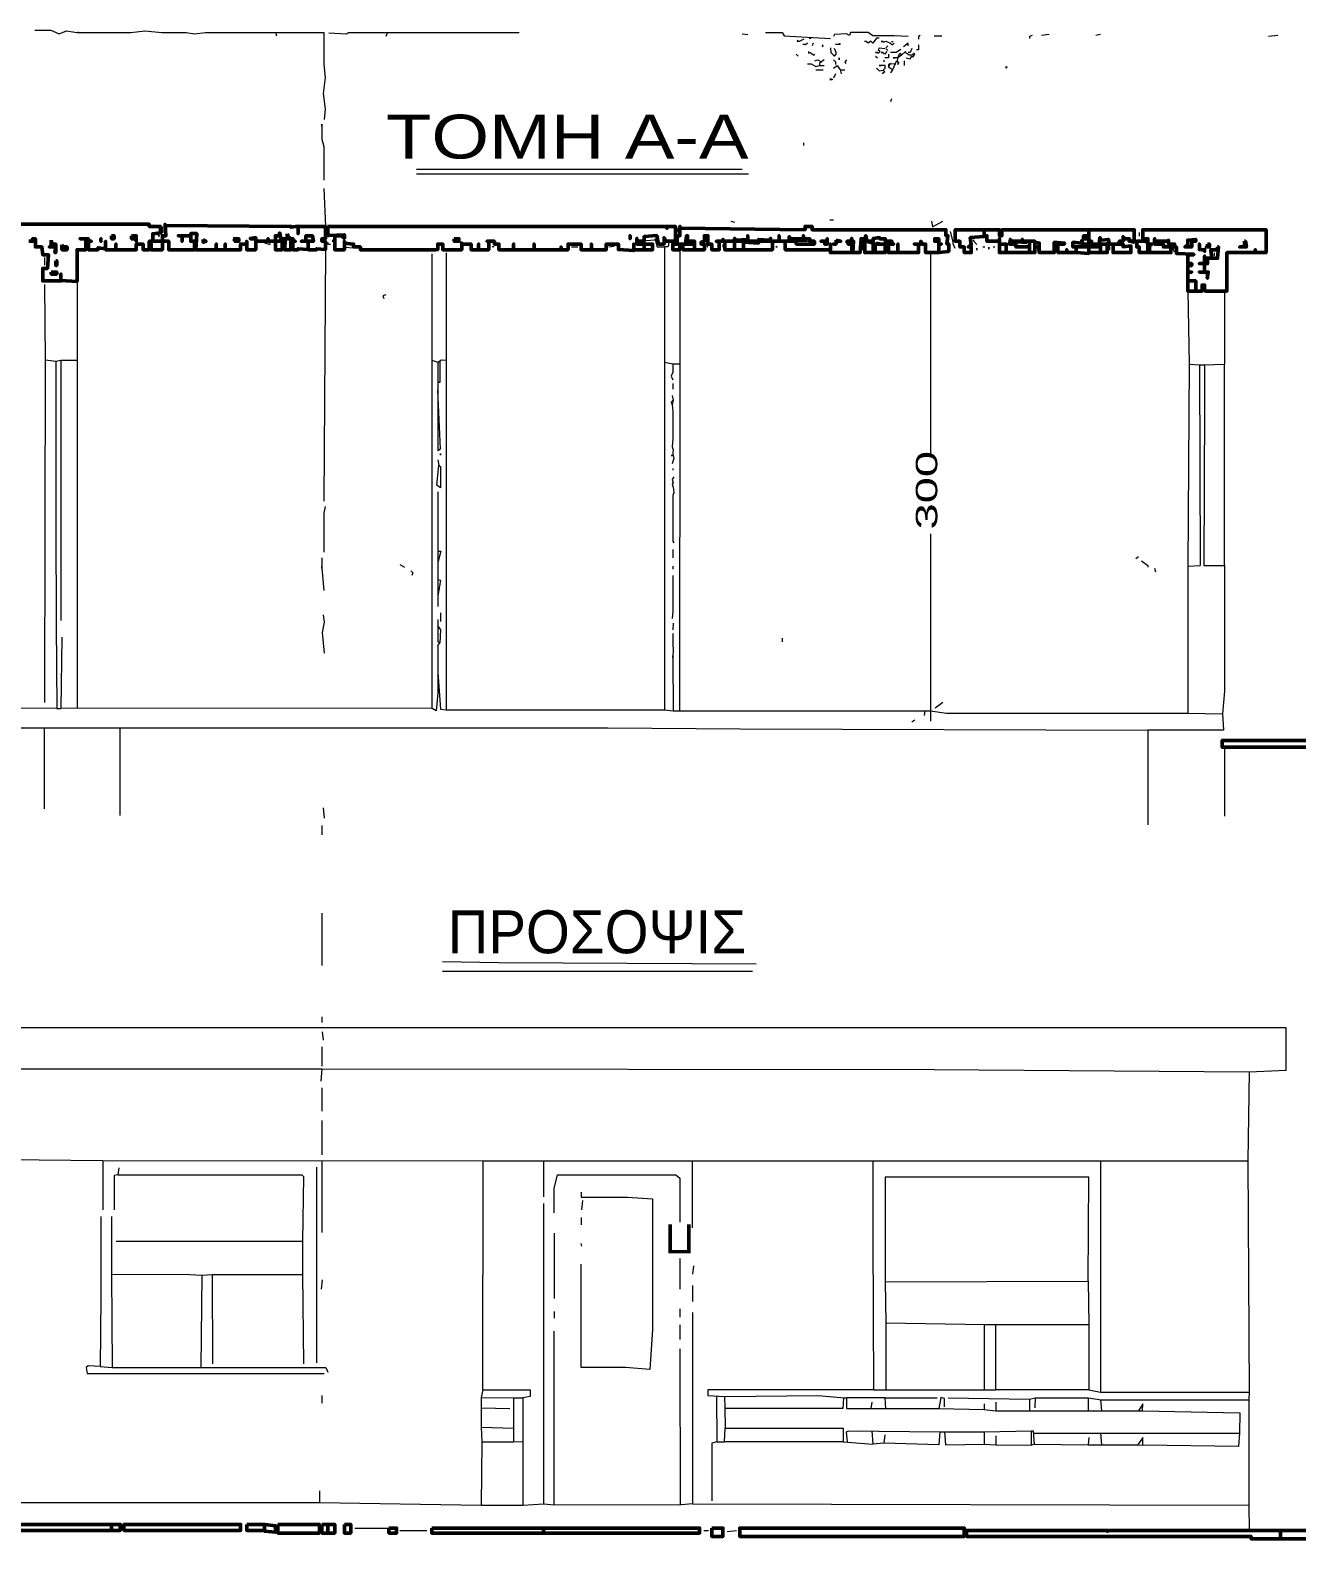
# Model space of a CAD drawing. Header units: metres. Extents: x 0.1 to 33.2, y 0 to 25.4.
# Drawn here: x 7.09 to 15.71, y 15.16 to 25.43 of the extents above; entities that cross this region are included whole.
import ezdxf

# ---------------------------------------------------------------- set-up
doc = ezdxf.new("R2010")
doc.units = ezdxf.units.M
for name, color, linetype, lineweight in [('P2D_GRAMMES', 7, 'Continuous', 18), ('P2D_MIKRA', 8, 'Continuous', 13), ('P2D_TOIXOI', 7, 'Continuous', 50)]:
    doc.layers.add(name, color=color, linetype=linetype, lineweight=lineweight)
doc.layers.add('P2D_KEIMENA', color=7, linetype='Continuous')
doc.styles.add('ARIAL', font='arial.ttf')

msp = doc.modelspace()

# ---------------------------------------------------------------- linework, layer by layer
at = {"layer": 'P2D_GRAMMES'}
for p, q in [((9.521825, 25.416556), (9.509125, 25.390475)), ((9.521825, 25.416556), (10.417175, 25.416556)), ((9.089006, 25.212675), (9.089006, 25.199975)), ((9.089006, 25.212675), (9.089006, 25.199975)), ((12.461875, 25.193625), (12.493625, 25.191954)), ((12.493625, 25.231725), (12.474575, 25.219025)), ((12.557125, 25.231725), (12.569825, 25.219025)), ((12.569825, 25.219025), (12.569825, 25.199975)), ((12.601575, 25.162698), (12.633325, 25.162698)), ((12.601575, 25.162698), (12.607925, 25.136475)), ((12.893675, 25.22422), (12.906375, 25.22422)), ((12.569825, 25.136475), (12.557125, 25.107265)), ((9.718675, 24.488221), (11.934825, 24.488221)), ((11.979275, 24.45385), (9.718675, 24.45385)), ((9.089006, 24.355425), (9.09955, 24.097612)), ((8.651875, 23.997035), (8.721725, 23.974425)), ((9.09955, 23.9395), (9.089006, 22.228175)), ((11.407775, 23.958154), (11.407775, 23.174325)), ((11.51145, 23.968075), (11.51145, 23.161625)), ((13.509625, 23.999825), (13.532908, 23.974425)), ((13.54055, 24.025633), (13.553193, 24.026485)), ((13.573125, 23.958154), (13.585825, 23.958154)), ((13.642975, 23.958154), (13.655675, 23.958154)), ((14.557375, 23.997035), (14.603799, 23.980775)), ((13.216009, 23.91967), (13.216009, 22.552025)), ((7.186155, 23.701375), (7.191375, 23.188811)), ((7.408664, 23.7236), (7.408664, 23.187025)), ((14.968175, 23.657489), (14.976475, 23.160633)), ((15.216941, 23.657489), (15.217775, 23.160633)), ((7.191375, 23.188811), (7.186155, 20.856575)), ((7.191375, 23.188811), (7.263253, 23.180675)), ((7.263253, 23.180675), (7.298658, 23.187025)), ((7.298658, 23.187025), (7.298658, 21.415375)), ((9.822716, 23.187025), (9.822716, 20.816258)), ((9.863631, 23.174325), (9.864725, 23.034625)), ((11.407775, 23.174325), (11.462359, 23.161625)), ((11.407775, 23.174325), (11.407775, 20.805775)), ((11.462359, 23.161625), (11.51145, 23.161625)), ((11.462359, 23.161625), (11.462359, 23.136225)), ((11.51145, 23.161625), (11.509375, 20.800941)), ((14.976475, 23.160633), (14.968175, 21.783675)), ((14.976475, 23.160633), (15.046651, 23.155275)), ((15.046651, 23.155275), (15.082498, 23.155275)), ((15.046651, 23.155275), (15.052675, 21.788826)), ((15.082498, 23.155275), (15.217775, 23.160633)), ((11.458575, 22.945725), (11.464925, 22.913975)), ((11.464925, 22.913975), (11.458575, 22.882225)), ((11.462359, 22.666325), (11.462359, 22.653625)), ((11.462359, 22.666325), (11.462359, 22.653625)), ((9.863631, 22.507575), (9.871075, 22.469475)), ((11.462359, 22.450425), (11.462359, 22.437725)), ((9.863631, 22.291675), (9.864725, 21.887815)), ((9.863717, 22.259874), (9.864543, 21.955076)), ((13.216009, 22.005925), (13.217525, 20.799425)), ((9.864725, 21.887815), (9.864725, 21.809075)), ((11.462359, 21.897975), (11.462359, 21.840825)), ((9.074656, 21.840825), (9.074656, 21.783675)), ((9.864534, 21.790208), (9.864212, 21.758461)), ((11.462359, 21.783675), (11.462359, 21.764625)), ((14.968175, 21.783675), (15.052675, 21.788826)), ((9.074656, 21.770975), (9.089006, 21.618575)), ((11.462359, 21.720175), (11.462359, 21.491575)), ((11.462359, 21.478875), (11.458575, 21.428075)), ((11.462359, 21.491575), (11.462359, 21.478875)), ((11.462359, 21.491575), (11.462359, 21.478875)), ((7.305603, 21.301075), (7.299325, 20.816258)), ((9.863631, 21.243925), (9.877425, 21.262975)), ((11.462359, 21.326475), (11.462359, 21.275675)), ((11.462359, 21.275675), (11.462359, 21.262975)), ((11.462359, 21.275675), (11.462359, 21.262975)), ((9.863631, 21.243925), (9.863631, 21.091525)), ((11.462359, 21.161375), (11.464925, 20.800941)), ((7.27075, 20.816258), (7.299325, 20.816258)), ((9.921875, 20.805775), (11.407775, 20.805775)), ((11.407775, 20.805775), (11.464925, 20.800941)), ((11.464925, 20.800941), (11.509375, 20.800941)), ((11.509375, 20.800941), (13.179425, 20.800941)), ((13.179425, 20.800941), (13.217525, 20.799425)), ((13.217525, 20.799425), (13.216009, 20.729575)), ((15.216941, 20.552541), (15.216941, 20.081875)), ((9.074656, 19.421475), (9.074656, 19.065875)), ((9.896475, 19.027866), (12.004675, 19.027866)), ((6.49868, 18.362292), (9.077325, 18.362292)), ((15.38634, 18.341975), (15.376525, 17.737625)), ((9.074656, 18.234025), (9.074656, 18.075275)), ((9.074656, 18.011775), (9.074656, 17.776825)), ((7.585075, 17.738725), (10.1727, 17.737625)), ((7.585075, 17.738725), (7.585075, 17.402175)), ((9.038914, 17.694275), (9.038914, 16.360775)), ((9.074664, 17.738092), (9.074656, 17.249775)), ((10.583602, 17.737625), (11.597302, 17.737625)), ((14.373225, 17.737625), (15.376525, 17.737625)), ((15.376525, 17.737625), (15.38634, 16.161179)), ((7.643278, 17.357725), (7.643278, 16.964025)), ((7.673975, 17.18945), (8.943975, 17.18945)), ((8.943975, 17.18945), (8.943975, 16.963393)), ((10.656784, 17.243425), (10.656784, 16.798925)), ((7.643278, 16.964025), (7.648575, 16.330288)), ((8.257963, 16.957675), (8.251825, 16.330288)), ((8.257963, 16.957675), (8.328025, 16.963393)), ((8.328025, 16.963393), (8.943975, 16.963393)), ((8.328025, 16.963393), (8.330532, 16.354425)), ((8.943975, 16.963393), (8.950325, 16.354425)), ((11.597302, 16.887825), (11.597302, 16.779875)), ((12.909486, 16.913225), (14.290675, 16.916234)), ((12.909486, 16.913225), (12.912725, 16.63438)), ((14.290675, 16.916234), (14.294364, 16.622342)), ((12.912725, 16.63438), (12.912725, 16.178075)), ((11.51145, 16.456025), (11.512209, 15.393887)), ((7.566025, 16.335375), (7.648575, 16.330288)), ((7.648575, 16.330288), (8.251825, 16.330288)), ((10.169525, 16.178075), (10.157999, 16.125825)), ((10.157999, 16.125825), (10.157999, 16.055975)), ((11.759568, 16.13527), (11.763375, 15.824118)), ((12.830175, 16.178075), (12.912725, 16.178075)), ((12.912725, 16.178075), (13.581592, 16.176625)), ((14.294364, 16.178075), (14.374206, 16.161179)), ((15.38634, 16.161179), (15.382875, 16.10995)), ((10.157999, 16.055975), (10.353675, 16.050273)), ((12.646025, 16.050273), (12.811125, 16.050273)), ((12.817475, 16.094075), (12.811125, 16.050273)), ((12.811125, 16.050273), (12.912725, 16.050273)), ((12.909486, 16.122892), (13.261975, 16.122892)), ((12.912725, 16.050273), (13.274675, 16.050273)), ((13.274675, 16.050273), (13.581592, 16.043275)), ((13.338175, 16.122892), (13.889759, 16.113125)), ((13.662277, 16.094075), (13.662025, 16.034252)), ((13.662025, 16.034252), (14.290675, 16.034252)), ((13.889759, 16.113125), (13.928725, 16.122892)), ((13.889759, 16.113125), (13.889759, 16.034252)), ((13.928725, 16.122892), (13.927515, 16.055975)), ((14.290675, 16.034252), (14.379575, 16.034252)), ((14.37477, 16.110649), (14.379575, 16.034252)), ((14.379575, 16.034252), (14.633575, 16.034252)), ((14.633575, 16.034252), (14.658975, 16.034252)), ((15.382875, 16.10995), (15.382875, 15.39242)), ((10.157999, 15.922625), (10.379081, 15.917021)), ((10.163175, 15.824118), (10.379075, 15.824118)), ((10.442575, 15.821025), (10.379075, 15.824118)), ((11.763375, 15.824118), (11.814175, 15.824118)), ((12.652375, 15.821025), (12.823825, 15.808325)), ((12.817745, 15.897378), (12.823825, 15.808325)), ((12.906375, 15.871825), (12.900025, 15.814675)), ((13.281025, 15.890875), (13.581592, 15.890875)), ((13.581592, 15.890875), (13.903325, 15.89961)), ((13.662277, 15.865475), (13.662025, 15.803085)), ((14.294364, 15.852775), (14.290675, 15.803085)), ((14.373225, 15.88312), (14.379575, 15.803085)), ((12.900025, 15.814675), (12.823825, 15.808325)), ((13.662025, 15.803085), (13.903325, 15.801975)), ((13.922375, 15.808325), (14.290675, 15.803085)), ((14.290675, 15.803085), (14.379575, 15.803085)), ((14.379575, 15.803085), (14.627225, 15.803085)), ((14.627225, 15.803085), (14.660847, 15.801975)), ((6.499225, 15.410611), (9.058275, 15.410611)), ((9.058253, 15.490825), (9.058275, 15.410611)), ((9.058275, 15.410611), (10.157999, 15.39242)), ((11.597302, 15.401925), (15.382875, 15.39242)), ((15.382875, 15.39242), (15.38634, 15.220669)), ((9.299575, 15.23675), (9.53135, 15.23675)), ((9.604375, 15.220669), (9.788525, 15.220669))]:
    msp.add_line(p, q, dxfattribs=at)
for points in [[(7.121525, 25.433448), (7.229475, 25.433448), (7.286625, 25.409525), (7.337425, 25.428575), (7.407275, 25.416556), (7.419975, 25.416556), (7.413625, 25.416556)], [(7.419975, 25.416556), (7.775575, 25.416556), (7.870825, 25.428575), (7.985125, 25.416556), (8.150225, 25.416556), (8.207375, 25.409525), (8.283575, 25.416556), (8.759825, 25.416556)], [(8.759825, 25.416556), (9.089006, 25.416556), (9.089006, 25.212675)], [(8.759825, 25.416556), (8.766175, 25.395337), (8.766175, 25.395337)], [(9.121775, 25.415875), (9.242425, 25.409525), (9.255125, 25.416556), (9.521825, 25.416556)], [(12.093575, 25.416556), (12.207875, 25.416556), (12.220575, 25.395337), (12.53617, 25.377775)], [(13.065125, 25.390475), (12.969875, 25.395337), (12.823825, 25.395337), (12.792075, 25.416556), (12.671425, 25.416556), (12.665075, 25.396825), (12.646025, 25.409525), (12.563475, 25.403175), (12.556067, 25.390475)], [(12.53617, 25.314275), (12.538075, 25.282525), (12.563475, 25.257125), (12.574588, 25.269825), (12.574588, 25.282525), (12.563475, 25.307925)], [(12.595225, 25.346025), (12.601575, 25.3365), (12.569825, 25.3365)], [(12.992179, 25.222121), (12.995275, 25.244115), (13.007975, 25.276175), (13.020675, 25.263475)], [(13.052425, 25.244425), (13.077825, 25.238075), (13.090525, 25.257125), (13.096875, 25.250775), (13.109575, 25.269825), (13.103225, 25.276175), (13.090525, 25.262465), (13.071475, 25.262465), (13.052425, 25.276175), (13.046075, 25.288875), (13.020675, 25.263475)], [(13.090525, 25.307925), (13.077825, 25.280608), (13.065125, 25.280608), (13.065125, 25.280608)], [(9.089006, 25.199975), (9.096375, 25.111075), (9.083675, 25.003125), (9.096375, 24.895175), (9.090025, 24.825325), (9.090025, 24.825325)], [(12.379325, 25.204921), (12.404725, 25.204921), (12.436475, 25.187275), (12.461875, 25.193625)], [(12.430125, 25.225375), (12.449175, 25.231725), (12.474575, 25.219025)], [(12.474575, 25.219025), (12.461875, 25.206325), (12.461875, 25.193625)], [(12.556067, 25.174575), (12.582525, 25.193625), (12.601575, 25.162698)], [(12.595225, 25.244425), (12.595225, 25.231725), (12.595225, 25.244425)], [(12.849225, 25.174575), (12.868275, 25.155525), (12.893675, 25.161875)], [(12.880975, 25.191954), (12.868275, 25.191954), (12.880975, 25.191954)], [(12.893675, 25.161875), (12.909486, 25.174575), (12.909486, 25.191954), (12.880975, 25.191954)], [(12.893675, 25.161875), (12.906375, 25.149175), (12.887325, 25.136475), (12.887325, 25.136475)], [(12.969825, 25.205204), (12.976225, 25.204921), (12.957175, 25.162698), (12.930904, 25.180925)], [(12.944475, 25.206325), (12.976225, 25.204921), (12.988925, 25.225375), (13.001625, 25.212675), (12.995275, 25.199975), (12.998529, 25.215771)], [(12.957175, 25.162698), (12.944475, 25.142825), (12.944475, 25.142825)], [(12.963525, 25.244115), (12.976225, 25.244115), (12.963525, 25.244115)], [(13.020675, 25.263475), (12.995275, 25.244115), (12.976225, 25.244115)], [(9.074656, 24.780875), (9.074656, 24.793575), (9.074656, 24.780875)], [(9.074656, 24.780875), (9.074656, 24.691975), (9.089006, 24.641175), (9.089006, 24.412575)], [(13.350875, 24.063325), (13.369925, 23.993475), (13.369925, 23.980775), (13.382625, 23.949025)], [(8.721725, 23.974425), (8.721725, 23.980775), (8.721725, 23.974425)], [(11.229975, 23.997035), (11.337925, 24.006175), (11.344275, 24.012525), (11.344275, 23.999825), (11.356975, 23.958154), (11.407775, 23.958154)], [(11.4808, 23.997035), (11.452225, 23.997035), (11.433175, 23.980775), (11.433175, 23.968075), (11.426825, 23.958154), (11.407775, 23.958154)], [(13.509625, 23.999825), (13.509625, 24.006175), (13.509625, 23.999825)], [(13.532908, 23.949025), (13.532908, 23.936325), (13.532908, 23.949025)], [(13.61428, 23.955375), (13.61428, 23.942675), (13.61428, 23.955375)], [(9.822716, 23.910925), (9.822716, 23.187025), (9.863631, 23.174325)], [(9.920949, 23.917275), (9.920949, 22.266275), (9.921875, 20.805775)], [(7.263253, 23.180675), (7.263253, 22.063075), (7.267002, 21.389975), (7.27075, 20.816258), (6.016625, 20.818475)], [(7.298658, 23.187025), (7.408664, 23.187025), (7.408664, 22.380575), (7.408683, 20.818166)], [(9.863631, 23.174325), (9.890125, 23.188811), (9.920949, 23.187025)], [(9.87822, 23.182302), (9.877425, 23.034625), (9.864725, 23.034625)], [(11.462359, 23.142575), (11.462359, 23.104475), (11.452225, 23.079075), (11.462359, 23.053675)], [(15.082498, 23.155275), (15.082498, 22.882225), (15.078075, 21.788826), (15.216941, 21.788826), (15.217775, 23.160633)], [(9.864725, 23.034625), (9.863631, 23.009225), (9.863631, 22.571075), (9.882581, 22.583775), (9.863631, 22.983825)], [(11.462359, 23.028275), (11.462359, 22.990175), (11.462359, 22.990175)], [(11.464925, 22.913975), (11.452225, 22.901275), (11.458575, 22.882225)], [(11.458575, 22.882225), (11.462359, 22.837775), (11.462359, 22.666325)], [(11.462359, 22.653625), (11.458575, 22.596475), (11.464925, 22.577425), (11.462359, 22.558375), (11.462359, 22.539325), (11.452225, 22.538531), (11.464925, 22.538531), (11.471275, 22.520275), (11.458575, 22.482175)], [(9.882581, 22.552025), (9.882581, 22.539325), (9.882581, 22.552025)], [(11.471275, 22.393275), (11.458575, 22.374225), (11.464925, 22.355175), (11.458575, 22.342475), (11.464925, 22.323425), (11.471275, 22.285325), (11.462359, 22.266275), (11.462359, 21.955125), (11.471275, 21.942425), (11.471275, 21.942425)], [(9.096375, 22.190075), (9.089006, 22.145625), (9.089006, 21.878925)], [(9.864725, 21.887815), (9.883775, 21.887815), (9.864725, 21.809075)], [(9.074656, 21.770975), (9.074656, 21.783675), (9.074656, 21.770975)], [(9.864725, 21.809075), (9.863631, 21.701125), (9.863631, 21.510625)], [(14.968175, 21.783675), (14.968175, 20.783104), (15.205075, 20.780375)], [(15.216941, 21.788826), (15.216941, 20.932775), (15.205075, 20.780375)], [(9.863631, 21.694775), (9.882581, 21.688425), (9.863631, 21.580475)], [(9.083675, 21.453475), (9.090025, 21.402675), (9.077325, 21.332825), (9.090025, 21.193125)], [(9.863631, 21.421725), (9.864725, 21.269325), (9.877425, 21.262975)], [(9.863951, 21.377141), (9.882581, 21.351875), (9.877425, 21.262975)], [(11.464925, 21.396325), (11.462359, 21.351875), (11.462359, 21.351875)], [(11.462359, 21.262975), (11.464925, 21.205825), (11.462359, 21.174075)], [(9.863631, 21.243925), (9.863631, 20.920075), (9.852025, 20.799425), (9.826625, 20.816258), (7.413625, 20.818475), (7.299325, 20.816258)], [(11.462359, 21.161375), (11.462359, 21.174075), (11.462359, 21.161375)], [(9.863631, 21.059775), (9.882581, 20.812125), (9.921875, 20.805775)], [(6.016625, 20.818475), (5.927725, 20.812125), (5.934075, 20.684721), (7.186155, 20.684721)], [(13.179425, 20.800941), (13.173075, 20.767675), (13.173075, 20.767675)], [(13.217525, 20.799425), (13.325475, 20.783104), (14.968175, 20.783104)], [(15.205075, 20.780375), (15.211425, 20.668199), (14.696077, 20.668199), (14.696077, 20.024725)], [(7.186155, 20.132675), (7.186155, 20.684721), (7.70255, 20.684721)], [(7.70255, 20.088225), (7.70255, 20.684721), (11.020425, 20.684721), (11.922125, 20.67646), (14.696077, 20.668199)], [(9.896475, 19.093199), (10.277475, 19.085876), (12.030075, 19.078553)], [(15.38634, 18.341975), (15.636875, 18.354143), (15.636875, 18.641846), (4.860925, 18.641846), (4.848225, 18.545175), (4.848225, 18.380075), (4.860925, 18.362292), (5.08333, 18.361025)], [(9.070975, 18.278475), (9.077325, 18.362292), (13.242925, 18.358218), (15.38634, 18.341975)], [(6.49868, 16.195675), (6.49868, 17.749855), (7.585075, 17.738725)], [(7.693025, 17.687925), (7.686675, 17.641404), (8.937625, 17.641404), (8.950325, 17.630775), (8.943975, 17.18945)], [(10.169525, 16.178075), (10.1727, 17.737625), (10.583602, 17.737625), (10.583602, 17.491075)], [(11.597302, 17.281525), (11.597302, 17.737625), (12.827, 17.737625)], [(12.830175, 16.178075), (12.827, 17.224375), (12.827, 17.737625), (14.373225, 17.737625)], [(14.373225, 17.737625), (14.374206, 17.306925), (14.374206, 16.161179), (15.38634, 16.161179)], [(7.686675, 17.641404), (7.660897, 17.637125), (7.660897, 17.402175)], [(10.656784, 17.383125), (10.656784, 17.548225), (10.677525, 17.641404), (11.483975, 17.641404), (11.51145, 17.618075), (11.51145, 17.319625)], [(14.290675, 16.916234), (14.294364, 17.624681), (12.909486, 17.624681), (12.909486, 16.913225)], [(10.838651, 17.522825), (10.838651, 17.489613), (11.153775, 17.489613), (11.3258, 17.478375), (11.3258, 16.589375), (11.306175, 16.316325), (11.141075, 16.330288), (10.838651, 16.330288), (10.838651, 17.033875)], [(7.570996, 17.357725), (7.570996, 16.805275), (7.566025, 16.335375)], [(10.583602, 17.446625), (10.583602, 15.401925), (10.656784, 15.395575), (10.656784, 16.576675)], [(7.643278, 16.964025), (8.175625, 16.963393), (8.257963, 16.957675)], [(11.597302, 16.703675), (11.597302, 15.401925), (11.496675, 15.39242), (10.656784, 15.395575)], [(12.912725, 16.63438), (13.585825, 16.622342), (13.662277, 16.622342)], [(13.581615, 16.622417), (13.581592, 16.176625), (13.662277, 16.178075)], [(7.566025, 16.335375), (7.483475, 16.341725), (7.470775, 16.329025), (7.477125, 16.288269), (9.090025, 16.288269)], [(8.251825, 16.330288), (9.102725, 16.330288), (9.115425, 16.297275)], [(10.157999, 16.125825), (10.379246, 16.122892), (10.379075, 15.909925), (10.379075, 15.824118)], [(10.169525, 16.178075), (10.493375, 16.178075), (10.493375, 16.132175), (10.442575, 16.122892)], [(12.830175, 16.178075), (11.702139, 16.178075), (11.702139, 16.138525), (11.814175, 16.132175)], [(11.814175, 16.132175), (12.449175, 16.138525), (12.633325, 16.122892), (12.646025, 16.122892), (12.646025, 16.050273)], [(11.814175, 16.132175), (11.816471, 16.055975), (11.820525, 15.917026)], [(13.312775, 16.062325), (13.312775, 16.119475), (13.287375, 16.125825), (13.274675, 16.050273)], [(10.157999, 16.055975), (10.157999, 15.922625), (10.163175, 15.824118)], [(10.379246, 16.122892), (10.442575, 16.122892), (10.442575, 15.821025)], [(12.623904, 16.123692), (12.620625, 16.050273), (11.816471, 16.050273)], [(12.912725, 16.050273), (12.909486, 16.122892), (12.646025, 16.122892)], [(13.581592, 16.081375), (13.581592, 16.043275), (13.662025, 16.034252)], [(13.928725, 16.122892), (14.290675, 16.122892), (14.290675, 16.034252)], [(14.290675, 16.122892), (14.379575, 16.10995), (15.382875, 16.10995)], [(14.658975, 16.034252), (14.660847, 16.081375), (14.633575, 16.034252)], [(14.658975, 16.034252), (15.321147, 16.02105), (15.319375, 15.88312)], [(10.163175, 15.824118), (10.157999, 15.39242), (10.442575, 15.39242)], [(10.442575, 15.821025), (10.442575, 15.39242), (10.583602, 15.401925)], [(11.763375, 15.824118), (11.728221, 15.814675), (11.728221, 15.420975)], [(12.623546, 15.824118), (12.652375, 15.821025), (12.646025, 15.890875), (12.658725, 15.89961), (13.281025, 15.890875)], [(13.281025, 15.890875), (13.274675, 15.803085), (12.900025, 15.814675)], [(13.312775, 15.890875), (13.319125, 15.803085), (13.581592, 15.808325)], [(13.581592, 15.890875), (13.581592, 15.808325), (13.662025, 15.803085)], [(13.917228, 15.88232), (14.373225, 15.88312), (15.319375, 15.88312)], [(14.660847, 15.801975), (14.660847, 15.852775), (14.627225, 15.803085)], [(15.319375, 15.88312), (15.313025, 15.79245), (14.660847, 15.801975)]]:
    msp.add_lwpolyline(points, dxfattribs=at)
for points in [[(12.944475, 25.206325), (12.930904, 25.199975), (12.930904, 25.180925)], [(12.53617, 25.104725), (12.550775, 25.098375), (12.53617, 25.092025)], [(9.871075, 22.469475), (9.882581, 22.463125), (9.882581, 22.317075), (9.858375, 22.336125)], [(14.294364, 16.178075), (13.662277, 16.178075), (13.662277, 16.622342), (14.294364, 16.622342)], [(11.814175, 15.824118), (11.820525, 15.917026), (12.623546, 15.917026), (12.623546, 15.824118)], [(13.903325, 15.89961), (13.916025, 15.89961), (13.922375, 15.808325), (13.903325, 15.801975)]]:
    msp.add_lwpolyline(points, close=True, dxfattribs=at)
at = {"layer": 'P2D_MIKRA'}
for p, q in [((11.934825, 25.409525), (11.972925, 25.403175)), ((13.242925, 25.395337), (13.293725, 25.395337)), ((14.023975, 25.403175), (13.973175, 25.396825)), ((14.373225, 25.403175), (14.341475, 25.396825)), ((15.579725, 25.396825), (15.516225, 25.390475)), ((12.303125, 25.269825), (12.315825, 25.257125)), ((12.417425, 25.346025), (12.411075, 25.326975)), ((12.925425, 25.326975), (12.912725, 25.314275)), ((12.912725, 25.307925), (12.925425, 25.295225)), ((12.950825, 25.355673), (12.963525, 25.355673)), ((12.436475, 25.162698), (12.487275, 25.162698)), ((12.842875, 25.257125), (12.855575, 25.244425)), ((13.036586, 25.225375), (13.036586, 25.193625)), ((12.950825, 24.965025), (12.944475, 24.945975)), ((12.352168, 24.666575), (12.352168, 24.647525)), ((12.531725, 24.142669), (12.557125, 24.142669)), ((11.496675, 24.082375), (11.490325, 24.056975)), ((11.858625, 24.133175), (11.884025, 24.126825)), ((14.637544, 24.056975), (14.637544, 24.031575)), ((9.115425, 23.987125), (9.115425, 23.974425)), ((9.121775, 23.977108), (9.134475, 23.977108)), ((9.147175, 24.006175), (9.147175, 23.993475)), ((9.236075, 23.955375), (9.312275, 23.949025)), ((10.772775, 23.958154), (10.817225, 23.958154)), ((11.064875, 23.961725), (11.026775, 23.955375)), ((11.693525, 23.980775), (11.699875, 23.955375)), ((11.803711, 23.974425), (11.803711, 23.955375)), ((12.315825, 23.997035), (12.379325, 23.997035)), ((12.753975, 23.999825), (12.753975, 23.936325)), ((13.769975, 23.987125), (13.871575, 23.980775)), ((13.941425, 23.968075), (13.947775, 23.923625)), ((14.068425, 23.974425), (14.074775, 23.923625)), ((14.862175, 23.961725), (14.874875, 23.923625)), ((7.186155, 23.885525), (7.186155, 23.834725)), ((15.147925, 23.917275), (15.147925, 23.898225)), ((9.604375, 21.796375), (9.636125, 21.777325)), ((14.633575, 21.847175), (14.614525, 21.834475)), ((14.741525, 21.770975), (14.747875, 21.745575)), ((9.882581, 21.466175), (9.882581, 21.409025)), ((12.207875, 21.294725), (12.207875, 21.269325)), ((13.300075, 20.856575), (13.249275, 20.818475)), ((13.109575, 20.735925), (13.090525, 20.723225)), ((9.083675, 20.139025), (9.090025, 20.069175)), ((9.074656, 20.018375), (9.074656, 19.954875)), ((9.074656, 18.716625), (9.074656, 18.678525)), ((9.077325, 18.615025), (9.083675, 18.557875)), ((9.074656, 18.513425), (9.074656, 18.380075)), ((10.848975, 17.465675), (10.842625, 17.402175)), ((10.838651, 17.351375), (10.838651, 17.300575)), ((10.836275, 17.173575), (10.842625, 17.154525)), ((11.51145, 17.071975), (11.51145, 16.862425)), ((11.604625, 17.021175), (11.598275, 16.964025)), ((9.077325, 16.925925), (9.070975, 16.862425)), ((10.656784, 16.710025), (10.656784, 16.665575)), ((11.51145, 16.729075), (11.51145, 16.671925)), ((11.51145, 16.621125), (11.51145, 16.519525)), ((9.074656, 16.138525), (9.074656, 16.087725)), ((7.712075, 15.255875), (7.712075, 15.224125)), ((11.674475, 15.220669), (11.706225, 15.220669)), ((11.896725, 15.217775), (11.833225, 15.211425))]:
    msp.add_line(p, q, dxfattribs=at)
for points in [[(12.353925, 25.371425), (12.322175, 25.355673), (12.309475, 25.355673), (12.315825, 25.365075)], [(12.392025, 25.378416), (12.404725, 25.378416), (12.392025, 25.378416)], [(12.868275, 25.378416), (12.849225, 25.378416), (12.823825, 25.346025), (12.811125, 25.358725), (12.792075, 25.346025), (12.779375, 25.355673), (12.766675, 25.355673)], [(13.147675, 25.396825), (13.135372, 25.390475), (13.135372, 25.371425)], [(13.909675, 25.396825), (13.889759, 25.390475), (13.889759, 25.377775)], [(12.379325, 25.346025), (12.366625, 25.333325), (12.360275, 25.3365), (12.347575, 25.3365)], [(12.385675, 25.288875), (12.385675, 25.276175), (12.398375, 25.282525), (12.423775, 25.263475), (12.430125, 25.269825)], [(12.855575, 25.280608), (12.842875, 25.280608), (12.855575, 25.280608)], [(12.855575, 25.282525), (12.861925, 25.276175), (12.874625, 25.288875), (12.861925, 25.295225), (12.868275, 25.314275), (12.906375, 25.307925)], [(12.893675, 25.355673), (12.880975, 25.355673), (12.893675, 25.355673)], [(12.893675, 25.280608), (12.880975, 25.280608), (12.893675, 25.280608)], [(12.893675, 25.352375), (12.912725, 25.358725), (12.944475, 25.346025), (12.957175, 25.333325), (12.969875, 25.346025)], [(12.919075, 25.288875), (12.906375, 25.269825), (12.893675, 25.276175)], [(12.930904, 25.269825), (12.930904, 25.244115), (12.906375, 25.244115)], [(13.014325, 25.301575), (12.982575, 25.280608), (12.944475, 25.280608)], [(13.065125, 25.326975), (13.065125, 25.346025), (13.033375, 25.320625)], [(13.135372, 25.333325), (13.135372, 25.300359), (13.122275, 25.300359)], [(12.646025, 25.231725), (12.633325, 25.219025), (12.639675, 25.206325)], [(7.966075, 24.044275), (7.959725, 24.034148), (7.972425, 24.034148)], [(7.989499, 24.095075), (7.989499, 24.056975), (7.978775, 24.044275)], [(13.223875, 24.133175), (13.230225, 24.095075), (13.300075, 24.133175)], [(10.239375, 23.961725), (10.245725, 23.958154), (10.233025, 23.958154)], [(12.169775, 23.961725), (12.163425, 23.958154), (12.176125, 23.958154)], [(12.849225, 23.993475), (12.906375, 23.980775), (12.912725, 23.936325)], [(14.303375, 23.980775), (14.316075, 23.968075), (14.411325, 23.987125), (14.434503, 23.955375), (14.434503, 23.936325)], [(9.509125, 23.631525), (9.490075, 23.625175), (9.496425, 23.606125)], [(14.652625, 21.821775), (14.696077, 21.790025), (14.696077, 21.777325)], [(9.680575, 21.751925), (9.693275, 21.739225), (9.686925, 21.720175)]]:
    msp.add_lwpolyline(points, dxfattribs=at)
for points in [[(12.487275, 25.326975), (12.480925, 25.333325), (12.480925, 25.320625)], [(13.732042, 25.174575), (13.732042, 25.187275), (13.738225, 25.180925)]]:
    msp.add_lwpolyline(points, close=True, dxfattribs=at)
at = {"layer": 'P2D_TOIXOI'}
msp.add_lwpolyline([(7.08025, 23.997035), (7.10565, 23.997035), (7.10565, 24.013398), (7.125519, 24.013398), (7.125519, 23.958154), (7.16915, 23.958154), (7.1755, 23.904331), (7.2136, 23.904331), (7.20725, 23.811089), (7.1755, 23.811089), (7.1755, 23.726062), (7.239, 23.726062), (7.2517, 23.726062), (7.298658, 23.726062), (7.298658, 23.772586), (7.298658, 23.772586), (7.298658, 23.72995), (7.408664, 23.7236), (7.408664, 23.939104), (7.4676, 23.939104), (7.4676, 24.013398), (7.4295, 24.013398), (7.4295, 24.013398), (7.486174, 24.013398), (7.486174, 23.997035), (7.505192, 23.997035), (7.505192, 23.997035), (7.486174, 23.997035), (7.486174, 23.939104), (7.552267, 23.939104), (7.552267, 23.9522), (7.602479, 23.94585), (7.602479, 23.997035), (7.602479, 23.997035), (7.602479, 23.939104), (7.672983, 23.939104), (7.672983, 23.977108), (7.672983, 23.977108), (7.672983, 23.939104), (7.811604, 23.939104), (7.811604, 23.977108), (7.858193, 23.977108), (7.858193, 23.939104), (7.900194, 23.939104), (7.900194, 23.997035), (7.923477, 23.997035), (7.923477, 24.04745), (7.9756, 24.0538), (7.9756, 24.097612), (7.900194, 24.097612), (7.900194, 24.112148), (6.3373, 24.112148)], dxfattribs=at)
for points in [[(7.643278, 24.034148), (7.660897, 24.034148), (7.660897, 24.013398), (7.643278, 24.013398)], [(7.780338, 24.034148), (7.811604, 24.034148), (7.811604, 23.997035), (7.811604, 23.997035), (7.811604, 24.013398), (7.780338, 24.013398)], [(8.0137, 24.10488), (8.00735, 24.112148), (8.0137, 24.034148), (7.989499, 24.034148), (7.989499, 23.997035), (7.9121, 23.997035), (7.9121, 23.939104), (7.989499, 23.939104), (7.989499, 23.997035), (8.03275, 23.997035), (8.03275, 23.939104), (8.207587, 23.939104), (8.207587, 23.997035), (8.182882, 23.997035), (8.182882, 24.034148), (8.123518, 24.034148), (8.123518, 23.997035), (8.123518, 23.997035), (8.123518, 24.034148), (8.098896, 24.034148), (8.098896, 24.034148), (8.182882, 24.034148), (8.182882, 24.048641), (8.22325, 24.048641), (8.2169, 23.939104), (8.355853, 23.939104), (8.355853, 23.977108), (8.355853, 23.977108), (8.355853, 23.939104), (8.417658, 23.939104), (8.417658, 23.977108), (8.417658, 23.977108), (8.417658, 23.939104), (8.5217, 23.939104), (8.5217, 23.977108), (8.563665, 23.977108), (8.563665, 23.997035), (8.563665, 23.997035), (8.563665, 23.939104), (8.625417, 23.939104), (8.625417, 24.013398), (8.588375, 24.013398), (8.588375, 24.0157), (8.625417, 24.02205), (8.625417, 23.997035), (8.70888, 23.997035), (8.70888, 24.013398), (8.70888, 24.013398), (8.70888, 23.997035), (8.759095, 23.997035), (8.759095, 24.034148), (8.78205, 24.034148), (8.7884, 24.0538), (8.79475, 24.013398), (8.8265, 24.013398), (8.82015, 23.939104), (8.863925, 23.939104), (8.863925, 24.013398), (8.8773, 24.013398), (8.8773, 23.997035), (8.894366, 23.997035), (8.894366, 23.997035), (8.8773, 23.997035), (8.8773, 23.939104), (8.91286, 23.939104), (8.91286, 23.94585), (8.982075, 23.9395), (8.982075, 23.997035), (8.93445, 23.997035), (8.93445, 23.997035), (8.9662, 23.997035), (8.9662, 24.034148), (9.01065, 24.034148), (9.017, 23.997035), (8.982075, 23.997035), (8.982075, 23.939104), (9.038914, 23.939104), (9.038914, 23.94585), (9.09955, 23.9395), (9.09955, 23.997035), (9.074656, 23.997035), (9.074656, 24.013398), (9.09955, 24.013398), (9.09955, 24.097612), (8.91286, 24.097612), (8.91286, 24.048641), (8.91286, 24.048641), (8.91286, 24.09825), (8.863925, 24.0919), (8.863925, 24.097612)], [(8.8392, 24.04745), (8.84555, 24.0284), (8.8646, 24.013398), (8.8392, 24.013398)], [(9.11225, 24.097612), (9.1186, 24.03475), (9.227901, 24.0411), (9.227901, 24.0157), (9.2075, 24.034148), (9.162034, 24.034148), (9.162034, 23.939104), (9.227901, 23.939104), (9.227901, 23.997035), (9.227901, 23.997035), (9.227901, 23.98395), (9.290202, 23.9776), (9.290202, 23.958154), (9.337371, 23.958154), (9.337371, 23.939104), (9.84885, 23.939104), (9.863631, 23.9395), (9.863631, 23.977108), (9.897745, 23.977108), (9.897745, 23.939104), (10.02665, 23.939104), (10.02665, 23.98395), (10.033, 23.977108), (10.090334, 23.977108), (10.090334, 23.939104), (10.14157, 23.939104), (10.14157, 23.977108), (10.14157, 23.977108), (10.14157, 23.939104), (10.2108, 23.939104), (10.2108, 23.9903), (10.1981, 23.997035), (10.2489, 23.997035), (10.2489, 23.977108), (10.279239, 23.977108), (10.279239, 23.939104), (10.317956, 23.939104), (10.317956, 23.939104), (10.379246, 23.939104), (10.379246, 23.977108), (10.379246, 23.977108), (10.379246, 23.939104), (10.518775, 23.939104), (10.518775, 23.977108), (10.518775, 23.977108), (10.518775, 23.939104), (10.702925, 23.939104), (10.702925, 23.958154), (10.702925, 23.958154), (10.702925, 23.939104), (10.75055, 23.939104), (10.75055, 23.977108), (10.795, 23.977108), (10.795, 23.977108), (10.838651, 23.977108), (10.838651, 23.977108), (10.838651, 23.977108), (10.838651, 23.939104), (10.909256, 23.939104), (10.909256, 23.977108), (10.909256, 23.977108), (10.909256, 23.939104), (11.009818, 23.939104), (11.009818, 23.977108), (11.09345, 23.977108), (11.09345, 23.9395), (11.197828, 23.93315), (11.197828, 23.977108), (11.197828, 23.977108), (11.197828, 23.939104), (11.268184, 23.939104), (11.268184, 23.977108), (11.218636, 23.977108), (11.218636, 24.0157), (11.2268, 23.997035), (11.268184, 23.997035), (11.268184, 24.0284), (11.3538, 24.03475), (11.3665, 23.977108), (11.403921, 23.977108), (11.403921, 24.02205), (11.4173, 23.997035), (11.4808, 23.997035), (11.4808, 24.097612), (11.42365, 24.097612), (11.42365, 24.08555), (11.4173, 24.097612)], [(11.172825, 24.034148), (11.172825, 24.034148), (11.172825, 24.013398), (11.172825, 24.013398)], [(11.51255, 24.086478), (11.51145, 24.097612), (11.51145, 24.034148), (11.4935, 24.034148), (11.4935, 23.977108), (11.462359, 23.977108), (11.462359, 23.939104), (11.51145, 23.939104), (11.51145, 23.977108), (11.55065, 23.977108), (11.557, 24.034148), (11.56335, 24.034148), (11.56335, 23.997035), (11.597302, 23.997035), (11.597302, 23.997035), (11.611898, 23.997035), (11.611898, 23.977108), (11.5316, 23.977108), (11.5316, 23.939104), (11.611898, 23.939104), (11.611898, 23.977108), (11.611898, 23.977108), (11.611898, 23.939104), (11.678242, 23.939104), (11.678242, 23.977108), (11.655642, 23.977108), (11.655642, 23.9903), (11.678242, 23.99665), (11.678242, 24.034148), (11.702139, 24.034148), (11.702139, 23.997035), (11.702139, 23.997035), (11.702139, 23.977108), (11.728221, 23.977108), (11.728221, 23.939104), (11.779276, 23.939104), (11.779276, 23.9903), (11.7602, 23.997035), (11.803711, 23.997035), (11.803711, 24.00935), (11.811, 23.997035), (11.883736, 23.997035), (11.883736, 24.0157), (11.8872, 24.003), (11.973278, 24.00935), (11.973278, 24.034148), (11.973278, 24.034148), (11.973278, 23.997035), (12.047105, 23.997035), (12.047105, 24.00935), (12.12215, 24.003), (12.1285, 24.0157), (12.1285, 23.997035), (12.047105, 23.997035), (12.047105, 23.98395), (11.943617, 23.9903), (11.943617, 23.939104), (12.1412, 23.939104), (12.1412, 23.997035), (12.186532, 23.997035), (12.186532, 24.034148), (12.186532, 24.034148), (12.186532, 23.997035), (12.2555, 23.997035), (12.2555, 23.997035), (12.228275, 23.997035), (12.228275, 23.939104), (12.53617, 23.939104), (12.53617, 23.977108), (12.53617, 23.977108), (12.53617, 23.91967), (12.68095, 23.91967), (12.68095, 23.977108), (12.65555, 23.977108), (12.6492, 23.9903), (12.6492, 23.997035), (12.6746, 23.997035), (12.68095, 24.0157), (12.68095, 23.997035), (12.69365, 23.997035), (12.6873, 23.91967), (12.7381, 23.91967), (12.74445, 24.013398), (12.76985, 24.013398), (12.7762, 24.03475), (12.78255, 23.997035), (12.827, 23.997035), (12.827, 24.0157), (12.87145, 24.02205), (12.87145, 24.013398), (12.909486, 24.013398), (12.909486, 23.997035), (12.954, 23.997035), (12.954, 23.9776), (12.9667, 23.977108), (12.930904, 23.977108), (12.930904, 23.91967), (12.995434, 23.91967), (12.995434, 23.977108), (12.995434, 23.977108), (12.995434, 23.91967), (13.135372, 23.91967), (13.135372, 23.977108), (13.1064, 23.977108), (13.1064, 23.977108), (13.15085, 23.977108), (13.15085, 23.99665), (13.1572, 23.977108), (13.183306, 23.977108), (13.183306, 23.91967), (13.272691, 23.91967), (13.272691, 23.997035), (13.2461, 23.997035), (13.2461, 24.013398), (13.272691, 24.013398), (13.272691, 23.977108), (13.29055, 23.977108), (13.272691, 23.9776), (13.272691, 23.92045), (13.34135, 23.9268), (13.34135, 23.977108), (13.32865, 23.977108), (13.335, 24.034148), (13.3223, 24.034148), (13.3223, 24.075343), (13.183306, 24.075343), (13.183306, 24.075343), (12.410987, 24.075343), (12.410987, 24.097612), (12.36345, 24.097612), (12.36345, 24.075343)], [(12.352168, 24.034148), (12.352168, 24.034148), (12.352168, 24.013398), (12.3952, 24.013398), (12.3952, 23.997035), (12.42695, 23.997035), (12.42695, 23.977108), (12.303645, 23.977108), (12.303645, 23.997035), (12.2555, 23.997035), (12.2555, 24.0284), (12.26185, 24.013398), (12.352168, 24.013398)], [(13.39215, 24.075343), (13.3858, 24.075343), (13.3858, 23.997035), (13.41755, 23.997035), (13.41755, 23.958154), (13.446369, 23.958154), (13.446369, 23.91967), (13.49419, 23.91967), (13.49419, 23.958154), (13.4747, 23.958154), (13.49375, 23.97125), (13.4874, 24.02205), (13.581592, 24.0284), (13.581592, 24.075343)], [(13.581592, 24.075343), (13.581592, 24.034148), (13.60043, 24.034148), (13.60043, 23.997035), (13.63345, 23.997035), (13.63345, 23.997035), (13.68552, 23.997035), (13.68552, 24.013398), (13.68552, 24.013398), (13.68552, 23.977108), (13.732042, 23.977108), (13.732042, 23.91967), (13.889759, 23.91967), (13.889759, 23.958154), (13.79855, 23.958154), (13.79855, 23.977108), (13.7541, 23.977108), (13.76045, 24.00935), (13.7668, 23.997035), (13.83665, 23.997035), (13.843, 24.00935), (13.843, 23.997035), (13.889759, 23.997035), (13.889759, 23.91967), (13.927515, 23.91967), (13.927515, 23.9903), (13.9573, 23.98395), (13.9573, 23.91967), (14.0589, 23.91967), (14.0589, 23.9903), (14.12875, 23.98395), (14.12875, 23.977108), (14.0843, 23.977108), (14.0843, 23.91967), (14.144625, 23.91967), (14.144625, 23.939104), (14.144625, 23.939104), (14.144625, 23.92045), (14.1605, 23.91967), (14.207913, 23.91967), (14.207913, 23.958154), (14.1859, 23.958154), (14.1859, 23.9903), (14.24305, 23.98395), (14.2494, 24.003), (14.2494, 23.977108), (14.294364, 23.977108), (14.294364, 24.013398), (14.258966, 24.013398), (14.258966, 24.034148), (14.294364, 24.034148), (14.294364, 24.075343), (13.7033, 24.075343), (13.7033, 24.034148), (13.68552, 24.034148), (13.68552, 24.075343)], [(14.294364, 24.075343), (14.294364, 23.997035), (14.3129, 23.997035), (14.3129, 23.977108), (14.3637, 23.977108), (14.37005, 24.02205), (14.3764, 24.003), (14.4272, 24.00935), (14.43355, 23.977108), (14.501813, 23.977108), (14.501813, 23.997035), (14.526986, 23.997035), (14.526986, 24.0284), (14.53515, 24.013398), (14.571134, 24.013398), (14.571134, 23.997035), (14.603799, 23.997035), (14.603799, 24.075343)], [(14.66215, 24.075343), (14.660847, 24.075343), (14.660847, 24.013398), (14.696077, 24.013398), (14.696077, 23.98395), (14.6812, 23.997035), (14.620875, 23.997035), (14.620875, 23.958154), (14.637544, 23.958154), (14.637544, 23.91967), (14.696077, 23.91967), (14.696077, 23.977108), (14.72565, 23.977108), (14.7066, 23.9649), (14.7066, 23.91967), (14.85265, 23.91967), (14.85265, 23.958154), (14.80185, 23.958154), (14.80185, 23.977108), (14.742054, 23.977108), (14.742054, 23.977108), (14.742054, 23.977108), (14.742054, 24.013398), (14.742054, 24.013398), (14.742054, 23.997035), (14.82725, 23.997035), (14.837641, 24.003), (14.837641, 23.977108), (14.87805, 23.977108), (14.87805, 23.958154), (14.89075, 23.958154), (14.89075, 23.9141), (15.008137, 23.90775), (15.008137, 23.904331), (14.968175, 23.904331), (14.968175, 23.84425), (14.995102, 23.84425), (14.995102, 23.83155), (14.968175, 23.83155), (14.968175, 23.786123), (14.995102, 23.786123), (14.995102, 23.786123), (14.968175, 23.786123), (14.968175, 23.726062), (15.021891, 23.726062), (15.021891, 23.657489), (15.065693, 23.657489), (15.065693, 23.6982), (15.082498, 23.6982), (15.082498, 23.6601), (15.09395, 23.657489), (15.23365, 23.657489), (15.23365, 23.91967), (15.427325, 23.91967), (15.427325, 23.939104), (15.427325, 23.939104), (15.427325, 23.91967), (15.50035, 23.91967), (15.50035, 24.075343)], [(7.233557, 24.003), (7.239, 23.977108), (7.263253, 23.977108), (7.263253, 23.958154), (7.2644, 23.958154), (7.25805, 23.91967), (7.263253, 23.91967), (7.263253, 23.958154), (7.21995, 23.958154), (7.233557, 23.9649)], [(7.305603, 23.97125), (7.3152, 23.958154), (7.340815, 23.958154), (7.340815, 23.939104), (7.305603, 23.939104)], [(7.570996, 24.013398), (7.570996, 24.013398), (7.570996, 23.997035), (7.570996, 23.997035)], [(8.2677, 24.00935), (8.28675, 23.99665), (8.2677, 23.9903)], [(8.4709, 24.013398), (8.509, 24.013398), (8.509, 23.997035), (8.483847, 23.997035), (8.483847, 24.003)], [(8.759095, 23.997035), (8.759095, 23.939104), (8.804018, 23.939104), (8.804018, 23.997035)], [(9.97585, 24.013398), (10.007871, 24.013398), (10.007871, 23.997035), (9.97585, 23.997035)], [(11.268184, 23.977108), (11.268184, 23.939104), (11.3258, 23.939104), (11.3258, 23.977108)], [(11.816471, 23.997035), (11.816471, 23.939104), (11.883736, 23.939104), (11.883736, 23.997035)], [(11.883736, 23.997035), (11.883736, 23.939104), (11.943617, 23.939104), (11.943617, 23.997035)], [(12.514263, 24.013398), (12.514263, 24.013398), (12.514263, 23.977108), (12.4968, 23.977108), (12.4968, 23.997035), (12.4714, 23.997035), (12.4714, 23.997035), (12.514263, 23.997035)], [(12.574588, 24.003), (12.60475, 23.997035), (12.574588, 23.997035), (12.574588, 23.977108), (12.556067, 23.977108), (12.556067, 23.977108), (12.574588, 23.977108)], [(12.7762, 23.997035), (12.76985, 23.997035), (12.76985, 23.91967), (12.827, 23.91967), (12.827, 23.98395)], [(12.8397, 23.977108), (12.8397, 23.91967), (12.909486, 23.91967), (12.909486, 23.977108)], [(13.68552, 23.977108), (13.68552, 23.91967), (13.732042, 23.91967), (13.732042, 23.977108)], [(13.889759, 23.997035), (13.927515, 23.997035), (13.927515, 23.997035), (13.889759, 23.997035)], [(14.207913, 23.958154), (14.207913, 23.92045), (14.294364, 23.9141), (14.294364, 23.958154)], [(14.294364, 23.958154), (14.294364, 23.91967), (14.374206, 23.91967), (14.374206, 23.958154)], [(14.374206, 23.977108), (14.374206, 23.91967), (14.419548, 23.91967), (14.419548, 23.977108)], [(14.45895, 23.977108), (14.45895, 23.91967), (14.581341, 23.91967), (14.581341, 23.9649), (14.526986, 23.95855), (14.526986, 23.977108)], [(14.968175, 24.00935), (14.96695, 24.003), (15.021891, 24.00935), (15.021891, 23.997035), (14.995102, 23.997035), (14.995102, 23.958154), (14.9479, 23.958154), (14.968175, 23.97125)], [(15.046651, 23.977108), (15.046651, 23.977108), (15.046651, 23.939104), (15.046651, 23.939104)], [(15.17015, 23.958154), (15.1765, 23.958154), (15.17015, 23.880274), (15.102091, 23.880274), (15.102091, 23.84425), (15.082498, 23.84425), (15.082498, 23.786123), (15.10665, 23.786123), (15.1003, 23.746279), (15.102091, 23.746279), (15.102091, 23.786123), (15.046651, 23.786123), (15.046651, 23.786123), (15.082498, 23.786123), (15.082498, 23.84425), (15.046651, 23.84425), (15.046651, 23.84425), (15.082498, 23.84425), (15.082498, 23.89505), (15.0876, 23.880274), (15.13205, 23.880274), (15.1257, 23.939104), (15.17015, 23.939104)], [(15.05585, 23.939104), (15.082498, 23.939104), (15.082498, 23.9268), (15.0749, 23.9395)], [(15.102091, 23.977108), (15.114593, 23.977108), (15.114593, 23.958154), (15.09395, 23.958154), (15.102091, 23.95855)], [(15.3543, 23.997035), (15.36065, 23.997035), (15.367, 23.958154), (15.321147, 23.958154), (15.321147, 23.958154), (15.3543, 23.958154)], [(7.263253, 23.8633), (7.27075, 23.8633), (7.27075, 23.83155), (7.263253, 23.83155)], [(7.233557, 23.786123), (7.27075, 23.786123), (7.27075, 23.772586), (7.233557, 23.772586)], [(14.968175, 23.726062), (14.968175, 23.657489), (15.021891, 23.657489), (15.021891, 23.726062)], [(15.20825, 20.598085), (15.2019, 20.598085), (15.2019, 20.552541), (16.02105, 20.552541), (16.02105, 20.598085)], [(6.638758, 15.2615), (6.638758, 15.220669), (7.643278, 15.220669), (7.643278, 15.2615)], [(7.643278, 15.2615), (7.643278, 15.220669), (7.70255, 15.220669), (7.70255, 15.2615)], [(7.7343, 15.2615), (7.727354, 15.2615), (7.727354, 15.22095), (7.747, 15.220669), (8.5217, 15.220669), (8.5217, 15.2615)], [(8.563665, 15.2615), (8.563665, 15.220669), (8.684868, 15.220669), (8.684868, 15.2615)], [(8.6868, 15.2615), (8.684868, 15.2615), (8.684868, 15.2146), (8.759095, 15.20825), (8.759095, 15.2527)], [(8.7757, 15.2615), (8.7757, 15.202136), (9.058253, 15.202136), (9.058253, 15.2615)], [(9.074656, 15.2615), (9.074656, 15.202136), (9.115425, 15.202136), (9.115425, 15.2615)], [(9.115425, 15.2615), (9.115425, 15.202136), (9.162034, 15.202136), (9.162034, 15.2615)], [(9.227901, 15.2615), (9.227901, 15.202136), (9.271, 15.202136), (9.271, 15.2615)], [(9.53135, 15.23675), (9.53135, 15.202136), (9.582846, 15.202136), (9.582846, 15.23675)], [(9.822716, 15.23675), (9.822716, 15.202136), (10.379246, 15.202136), (10.379246, 15.202136), (10.583602, 15.202136), (10.583602, 15.23675)], [(10.5918, 15.23675), (10.583602, 15.23675), (10.583602, 15.2019), (10.59815, 15.202136), (11.6459, 15.202136), (11.6459, 15.23675)], [(11.728221, 15.23675), (11.728221, 15.179608), (11.803711, 15.179608), (11.803711, 15.23675)], [(11.9253, 15.23675), (11.91895, 15.23675), (11.91895, 15.179608), (13.446369, 15.179608), (13.446369, 15.23675)], [(13.46835, 15.220669), (13.462, 15.220669), (13.462, 15.179608), (13.60043, 15.179608), (13.60043, 15.179608), (15.39875, 15.179608), (15.39875, 15.163347), (15.598775, 15.163347), (15.598775, 15.220669), (14.995102, 15.220669), (14.995102, 15.220669), (14.92885, 15.220669), (14.92885, 15.220669), (14.43355, 15.220669), (14.419548, 15.2146), (14.419548, 15.220669)], [(15.6083, 15.220669), (15.598775, 15.220669), (15.598775, 15.163347), (15.814675, 15.163347), (15.814675, 15.20825), (15.7988, 15.220669), (15.751342, 15.220669), (15.751342, 15.220669)]]:
    msp.add_lwpolyline(points, close=True, dxfattribs=at)

# ---------------------------------------------------------------- texts
at = {"layer": 'P2D_KEIMENA', "attachment_point": 7, "style": 'ARIAL'}
for s, insert, char_height in [('\\W1.21;ΤΟΜΗ Α-Α', (9.5123, 24.55545), 0.29845), ('\\W0.94;ΠΡΟΣΟΨΙΣ', (9.9314, 19.14525), 0.2921)]:
    msp.add_mtext(s, dxfattribs=dict(at, insert=insert, char_height=char_height))
for s, insert, char_height, rotation in [('\\W1.57;300', (13.26515, 22.0345), 0.14605, 90), ('Π', (11.6078, 17.30375), 0.19685, 180)]:
    msp.add_mtext(s, dxfattribs=dict(at, insert=insert, char_height=char_height, rotation=rotation))

doc.saveas('drawing.dxf')
